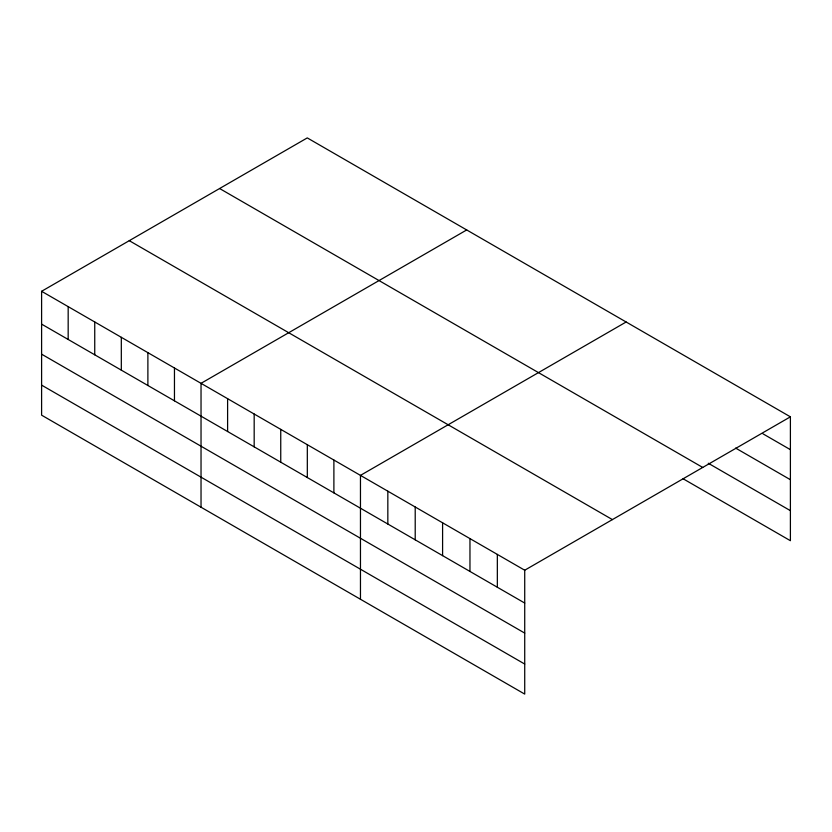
<?xml version="1.0" encoding="UTF-8"?>
<svg xmlns="http://www.w3.org/2000/svg" width="832" height="832" viewBox="0 0 832 832"><rect width="100%" height="100%" fill="white"/><g stroke="black" fill="none" stroke-linecap="round" stroke-linejoin="round"><path stroke-width="1.25" d="M41.6 291.294L524.722 570.222L524.722 694.096L41.6 415.168L41.6 291.294L307.278 137.904L790.4 416.832L790.4 540.706L683.082 478.754M466.71 229.944L201.032 383.334L201.032 507.218M626.142 321.994L360.464 475.384L360.464 599.258M524.722 570.222L790.4 416.832M763.027 433.857L790.4 449.665M735.644 448.094L790.4 479.71M708.271 463.247L790.4 510.661M219.606 188.521L702.728 467.449M129.272 240.677L612.394 519.594M41.6 324.126L524.722 603.054M41.6 354.172L524.722 633.1M41.6 385.122L524.722 664.05M497.338 554.414L497.338 587.246M469.966 538.606L469.966 571.438M442.593 522.798L442.593 555.641M415.21 506.99L415.21 539.833M387.837 491.192L387.837 524.025M333.892 460.044L333.892 492.877M307.32 444.704L307.32 477.537M280.748 429.364L280.748 462.197M254.176 414.014L254.176 446.857M227.604 398.674L227.604 431.517M174.46 367.994L174.46 400.837M147.888 352.654L147.888 385.497M121.316 337.314L121.316 370.146M94.744 321.974L94.744 354.806M68.172 306.634L68.172 339.466"/></g></svg>
